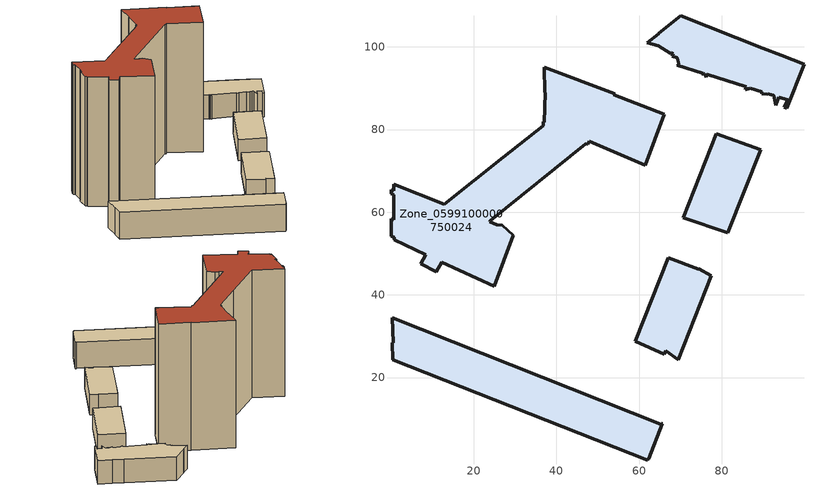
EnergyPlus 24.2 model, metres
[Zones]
Zone_0599100000750024
 floor ground (C_G): 66.16,25.7 59.13,28.84 67.08,48.98 74.44,46.19 74.5,46.33 77.42,44.68 69.43,24.36 66.47,26.46 z2.71; 69.61,95.87 69.28,97.3 68.05,97.77 68.22,98.26 67.74,98.53 67.51,98.44 64.69,100.23 62.02,101 64.74,103.16 64.82,103.23 70.14,107.46 89.89,99.69 94.34,97.92 99.9,95.74 95.73,85.13 95.18,85.34 96,87.14 93.83,87.82 93.05,85.86 92.62,88.33 92.03,88.39 91.08,88.69 90.98,88.5 89.72,88.63 89.72,89.12 86.84,90.03 85.69,89.61 85.99,90.29 76.35,93.33 76.2,92.59 75.91,93.47 75.78,93.51 75.58,93.12 75.42,93.63 69.28,95.56 z2.71; 29.61,54.41 24.97,42.04 12.34,47.92 10.95,45.56 7.18,47.55 8.43,49.73 0.76,53.3 0.76,53.88 0.12,54.19 0.08,58.45 0.71,58.18 0.67,59.78 0.64,64.04 0.64,64.28 0.02,64.47 0.01,65.4 0.64,65.15 0.63,66.81 12.94,61.96 27.16,73.28 36.8,80.96 36.79,81.92 37.11,81.78 37.35,88.92 37.17,88.99 37.1,95.11 54.1,88.66 53.84,88.45 66.05,83.7 61.5,71.3 47.92,77.14 47.6,76.42 47.12,76.58 23.97,57.9 23.88,57.72 25.57,57.02 26.87,56.9 z2.71; 89.4,75.14 81.5,55.07 70.7,58.71 78.72,78.95 z2.71; 0.38,24.36 0.34,28.39 0.5,28.42 0.29,34.5 65.31,8.67 65.4,8.9 65.66,8.79 62.38,0.43 62.22,0.49 62.06,0.06 z2.71
 wall outside (C_F): 59.13,28.84 66.16,25.7 66.47,26.46 69.43,24.36 77.42,44.68 74.5,46.33 74.44,46.19 67.08,48.98 59.13,28.84 z2.71:12.25; 75.91,93.47 76.2,92.59 76.35,93.33 85.99,90.29 85.69,89.61 86.84,90.03 89.72,89.12 89.72,88.63 90.98,88.5 91.08,88.69 92.03,88.39 92.62,88.33 93.05,85.86 93.83,87.82 96,87.14 95.18,85.34 95.73,85.13 99.9,95.74 94.34,97.92 89.89,99.69 70.14,107.46 64.82,103.23 64.74,103.16 62.02,101 64.69,100.23 67.51,98.44 67.74,98.53 68.22,98.26 68.05,97.77 69.28,97.3 69.61,95.87 69.28,95.56 75.42,93.63 75.58,93.12 75.78,93.51 75.91,93.47 z2.71:13.61; 0.64,65.15 0.01,65.4 0.02,64.47 0.64,64.28 0.64,64.04 0.67,59.78 0.71,58.18 0.08,58.45 0.12,54.19 0.76,53.88 0.76,53.3 8.43,49.73 7.18,47.55 10.95,45.56 12.34,47.92 24.97,42.04 29.61,54.41 26.87,56.9 25.57,57.02 23.88,57.72 23.97,57.9 47.12,76.58 47.6,76.42 47.92,77.14 61.5,71.3 66.05,83.7 53.84,88.45 54.1,88.66 37.1,95.11 37.17,88.99 37.35,88.92 37.11,81.78 36.79,81.92 36.8,80.96 27.16,73.28 12.94,61.96 0.63,66.81 0.64,65.15 z2.71:62; 70.7,58.71 81.5,55.07 89.4,75.14 78.72,78.95 70.7,58.71 z2.71:12.26; 0.5,28.42 0.34,28.39 0.38,24.36 62.06,0.06 62.22,0.49 62.38,0.43 65.66,8.79 65.4,8.9 65.31,8.67 0.29,34.5 0.5,28.42 z2.71:14.93; 77.42,44.68 74.5,46.33 74.44,46.19 67.08,48.98 59.13,28.84 66.16,25.7 66.47,26.46 69.43,24.36 z12.25; 86.84,90.03 89.72,89.12 89.72,88.63 90.98,88.5 91.08,88.69 92.03,88.39 92.62,88.33 93.05,85.86 93.83,87.82 96,87.14 95.18,85.34 95.73,85.13 99.9,95.74 94.34,97.92 89.89,99.69 70.14,107.46 64.82,103.23 64.74,103.16 62.02,101 64.69,100.23 67.51,98.44 67.74,98.53 68.22,98.26 68.05,97.77 69.28,97.3 69.61,95.87 69.28,95.56 75.42,93.63 75.58,93.12 75.78,93.51 75.91,93.47 76.2,92.59 76.35,93.33 85.99,90.29 85.69,89.61 z13.61; 81.5,55.07 89.4,75.14 78.72,78.95 70.7,58.71 z12.26; 0.34,28.39 0.38,24.36 62.06,0.06 62.22,0.49 62.38,0.43 65.66,8.79 65.4,8.9 65.31,8.67 0.29,34.5 0.5,28.42 z14.93
 roof outside (C_R): 10.95,45.56 12.34,47.92 24.97,42.04 29.61,54.41 26.87,56.9 25.57,57.02 23.88,57.72 23.97,57.9 47.12,76.58 47.6,76.42 47.92,77.14 61.5,71.3 66.05,83.7 53.84,88.45 54.1,88.66 37.1,95.11 37.17,88.99 37.35,88.92 37.11,81.78 36.79,81.92 36.8,80.96 27.16,73.28 12.94,61.96 0.63,66.81 0.64,65.15 0.01,65.4 0.02,64.47 0.64,64.28 0.64,64.04 0.67,59.78 0.71,58.18 0.08,58.45 0.12,54.19 0.76,53.88 0.76,53.3 8.43,49.73 7.18,47.55 z62
[BUILDING]
Pand.0599100000750024: North Axis=0; Terrain=City; Loads Convergence Tolerance Value=0.04; Temperature Convergence Tolerance Value=0.4; Solar Distribution=FullExterior; Maximum Number of Warmup Days=25; Minimum Number of Warmup Days=1
[Site:Location]
Rotterdam.The.Hague.AP_ZH_NLD Design_Conditions: Latitude=51.96; Longitude=4.45; Time Zone=1; Elevation=-4.5
[SITE:GROUNDTEMPERATURE:BUILDINGSURFACE]
18, 18, 18, 18, 18, 18, 18, 18, 18, 18, 18, 18
[MATERIAL] Thermal Absorptance=0.9; Solar Absorptance=0.7; Visible Absorptance=0.7
Name | Roughness | Thickness | Conductivity | Density | Specific Heat
G.TI.1992-2005 | MediumSmooth | 0.15 | 0.06 | 540 | 1210
F.TI.1992-2005 | Rough | 0.3 | 0.12 | 1920 | 840
R.TI.1992-2005 | MediumRough | 0.2 | 0.08 | 1500 | 1000
[CONSTRUCTION]
C_G: G.TI.1992-2005
C_F: F.TI.1992-2005
C_R: R.TI.1992-2005
[ZONE]
Zone_0599100000750024: Type=1; Multiplier=1; Ceiling Height=Autocalculate; Volume=Autocalculate; Floor Area=autocalculate; Part of Total Floor Area=Yes
[ZONEINFILTRATION:DESIGNFLOWRATE]
Infil_Zone_0599100000750024: Zone or ZoneList or Space or SpaceList=Zone_0599100000750024; Schedule=AlwaysOn; Design Flow Rate Calculation Method=Flow/Area; Flow Rate per Floor Area=0.0015; Constant Term Coefficient=1; Temperature Term Coefficient=0; Velocity Term Coefficient=0; Velocity Squared Term Coefficient=0
[HVACTEMPLATE:ZONE:IDEALLOADSAIRSYSTEM]
Zone_0599100000750024: Maximum Heating Supply Air Temperature=50; Minimum Cooling Supply Air Temperature=13; Maximum Heating Supply Air Humidity Ratio=0.0156; Minimum Cooling Supply Air Humidity Ratio=0.0077; Heating Limit=NoLimit; Cooling Limit=NoLimit; Dehumidification Control Type=ConstantSensibleHeatRatio; Cooling Sensible Heat Ratio=0.7; Dehumidification Setpoint=60; Humidification Control Type=None; Humidification Setpoint=30; Outdoor Air Method=None; Outdoor Air Flow Rate per Person=0.00944; Outdoor Air Flow Rate per Zone Floor Area=0; Outdoor Air Flow Rate per Zone=0; Demand Controlled Ventilation Type=None; Outdoor Air Economizer Type=NoEconomizer; Heat Recovery Type=None; Sensible Heat Recovery Effectiveness=0.7; Latent Heat Recovery Effectiveness=0.65
[ZONECONTROL:THERMOSTAT]
ThermostatControl_Zone_0599100000750024: Zone or ZoneList=Zone_0599100000750024; Control Type Schedule=DualSetpointControlType; Control 1=Thermostat_Zone_0599100000750024; Temperature Difference Between Cutout And Setpoint=0
[THERMOSTATSETPOINT:DUALSETPOINT]
Thermostat_Zone_0599100000750024: Heating Setpoint Temperature Schedule=HeatingSetpoint_Zone_0599100000750024; Cooling Setpoint Temperature Schedule=CoolingSetpoint_Zone_0599100000750024
[SCHEDULE:COMPACT]
HeatingSetpoint_Zone_0599100000750024: Through: 12/31, For: AllDays, Until: 24:00, 21
CoolingSetpoint_Zone_0599100000750024: Through: 12/31, For: AllDays, Until: 24:00, 24
DualSetpointControlType: Through: 12/31, For: AllDays, Until: 24:00, 4
AlwaysOn: Through: 12/31, For: AllDays, Until: 24:00, 1
